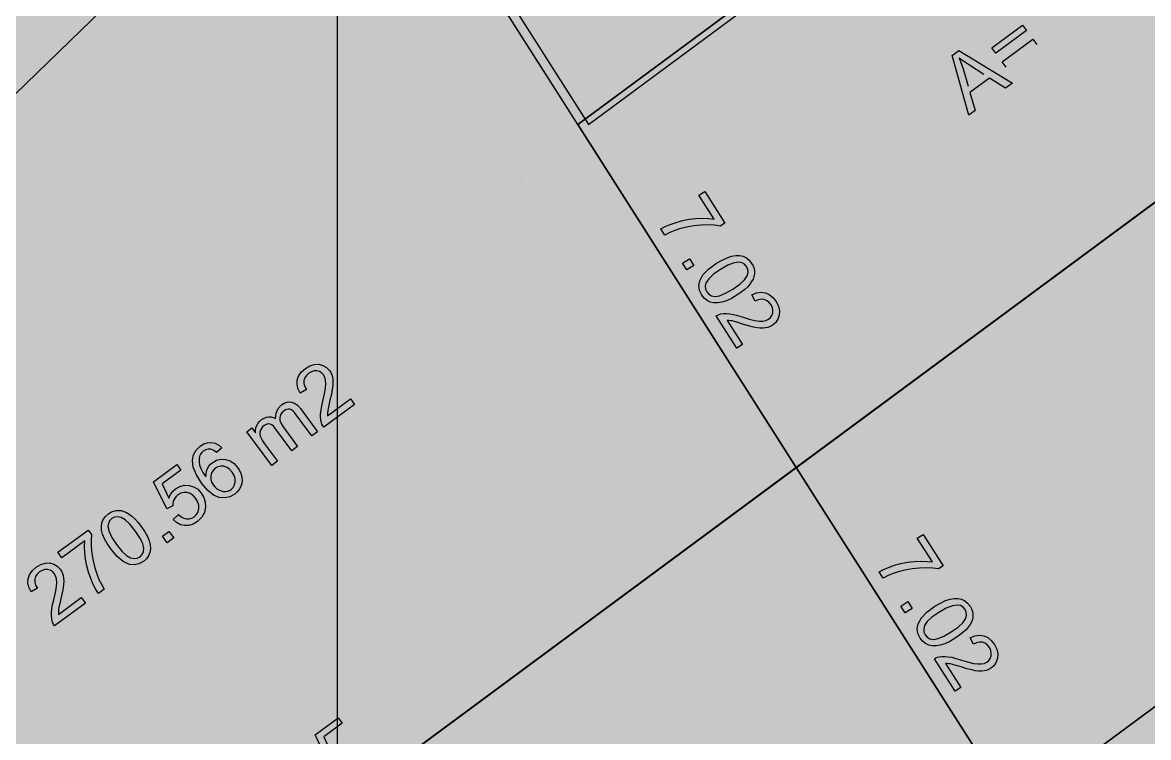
# Model space of a CAD drawing. Extents: x -5280327 to 29700, y -3925683 to 5564800.
# Drawn here: x 20846 to 21607, y 8877 to 9360 of the extents above; entities that cross this region are included whole.
import ezdxf

# ---------------------------------------------------------------- set-up
doc = ezdxf.new("R2010")
doc.units = 0
doc.linetypes.add('6', pattern=[2640.874023, 1320.437012, -1320.437012])
doc.layers.get('0').update_dxf_attribs({"linetype": 'CONTINUOUS'})
for name, color, linetype in [('31_PREDIOS_TOTAL', 7, 'CONTINUOUS'), ('LOTES', 7, 'CONTINUOUS'), ('textos', 7, 'CONTINUOUS')]:
    doc.layers.add(name, color=color, linetype=linetype)

msp = doc.modelspace()

# ---------------------------------------------------------------- linework, layer by layer
at = {"color": 7, "linetype": '6', "const_width": 10343.08}
msp.add_lwpolyline([(0, 29405.62), (24528.32, 0)], dxfattribs=at)
msp.add_lwpolyline([(0, 29405.62), (24528.32, 0)], dxfattribs=at)
at = {"color": 7}
for points in [[(16936.71, 5592.63, 33050.6), (16964.45, 5610.34, 33050.6), (17311.34, 5926.8, 33050.6), (17747.95, 6338.11, 33050.6), (18321.34, 6882.04, 33050.6), (18647, 7191.72, 33050.6), (19214.27, 7737.02, 33050.6), (19611.56, 8127.19, 33050.6), (20142.02, 8640.13, 33050.6), (20597.98, 9076.75, 33050.6), (21046.7, 9511.8, 33050.6), (21516.53, 9968.51, 33050.6), (21996.07, 10433.28, 33050.6)], [(21221.14, 9291.46, 66160.85), (21883.99, 9781.77, 66160.85)], [(20705.9, 8569.32, 66160.85), (22031.6, 9549.95, 66160.85)], [(20853.52, 8337.5, 66160.85), (22179.21, 9318.13, 66160.85)]]:
    msp.add_polyline3d(points, dxfattribs=at)
at = {"layer": '31_PREDIOS_TOTAL', "color": 7, "const_width": 0.00153}
for points in [[(21145.86, 9313.91), (21143.27, 9317.97), (21169.12, 9334.43), (21169.12, 9334.43), (21167.5, 9334.91), (21165.76, 9335.6), (21163.88, 9336.49), (21163.88, 9336.49), (21162.05, 9337.48), (21160.45, 9338.46), (21159.06, 9339.43), (21162.99, 9341.92), (21162.99, 9341.92), (21165.51, 9340.48), (21168.07, 9339.32), (21170.65, 9338.44), (21170.65, 9338.44), (21173.13, 9337.87), (21175.37, 9337.6), (21177.36, 9337.65), (21179.03, 9335.04), (21145.86, 9313.91)], [(21160.75, 9290.52), (21168.66, 9295.56), (21159.53, 9309.89), (21163.25, 9312.26), (21194.26, 9310.81), (21196.37, 9307.5), (21174.96, 9293.87), (21177.8, 9289.41), (21174.08, 9287.04), (21171.24, 9291.5), (21163.33, 9286.47), (21160.75, 9290.52)], [(21187.27, 9307.41), (21165.79, 9308.27), (21172.38, 9297.93)], [(21170.26, 9275.58), (21174.88, 9278.52), (21177.82, 9273.9), (21173.21, 9270.96), (21170.26, 9275.58)], [(21185.71, 9270.57), (21188.84, 9266.85), (21188.84, 9266.85), (21187.12, 9264.95), (21185.97, 9263.1), (21185.38, 9261.31), (21185.38, 9261.31), (21185.3, 9259.57), (21185.66, 9257.89), (21186.47, 9256.25), (21186.47, 9256.25), (21187.84, 9254.58), (21189.53, 9253.39), (21191.53, 9252.68), (21191.53, 9252.68), (21193.65, 9252.5), (21195.71, 9252.88), (21197.7, 9253.84), (21197.7, 9253.84), (21199.32, 9255.16), (21200.47, 9256.74), (21201.14, 9258.6), (21201.14, 9258.6), (21201.3, 9260.57), (21200.92, 9262.5), (21200, 9264.4), (21200, 9264.4), (21199.42, 9265.19), (21198.66, 9266.05), (21197.73, 9266.97), (21201.57, 9268.79), (21201.57, 9268.79), (21201.71, 9268.52), (21201.83, 9268.29), (21201.95, 9268.1), (21201.95, 9268.1), (21203.16, 9266.53), (21204.6, 9265.26), (21206.27, 9264.3), (21206.27, 9264.3), (21208.07, 9263.83), (21209.9, 9264.02), (21211.76, 9264.88), (21211.76, 9264.88), (21213.05, 9265.94), (21213.96, 9267.23), (21214.49, 9268.75), (21214.49, 9268.75), (21214.6, 9270.37), (21214.26, 9271.98), (21213.47, 9273.58), (21213.47, 9273.58), (21212.36, 9274.96), (21211.03, 9275.96), (21209.48, 9276.57), (21209.48, 9276.57), (21207.73, 9276.76), (21205.81, 9276.49), (21203.72, 9275.76), (21201.86, 9280.28), (21201.86, 9280.28), (21204.82, 9281.17), (21207.65, 9281.39), (21210.33, 9280.92), (21210.33, 9280.92), (21212.79, 9279.81), (21214.93, 9278.1), (21216.75, 9275.79), (21216.75, 9275.79), (21217.74, 9273.95), (21218.41, 9272.05), (21218.76, 9270.07), (21218.76, 9270.07), (21218.78, 9268.12), (21218.47, 9266.29), (21217.81, 9264.57), (21217.81, 9264.57), (21216.87, 9263.04), (21215.71, 9261.73), (21214.32, 9260.66), (21214.32, 9260.66), (21212.86, 9259.9), (21211.31, 9259.46), (21209.69, 9259.32), (21209.69, 9259.32), (21208.03, 9259.52), (21206.38, 9260.06), (21204.73, 9260.95), (21204.73, 9260.95), (21205.27, 9258.75), (21205.3, 9256.64), (21204.82, 9254.61), (21204.82, 9254.61), (21203.86, 9252.73), (21202.43, 9251.05), (21200.53, 9249.59), (21200.53, 9249.59), (21197.57, 9248.2), (21194.45, 9247.69), (21191.18, 9248.08), (21191.18, 9248.08), (21188.05, 9249.3), (21185.36, 9251.32), (21183.09, 9254.14), (21183.09, 9254.14), (21181.64, 9257.06), (21180.97, 9260.01), (21181.09, 9263.01), (21181.09, 9263.01), (21181.94, 9265.86), (21183.48, 9268.38), (21185.71, 9270.57)], [(21203.05, 9224.09), (21200.47, 9228.14), (21226.32, 9244.6), (21226.32, 9244.6), (21224.7, 9245.09), (21222.95, 9245.78), (21221.08, 9246.67), (21221.08, 9246.67), (21219.25, 9247.65), (21217.64, 9248.63), (21216.26, 9249.6), (21220.18, 9252.1), (21220.18, 9252.1), (21222.71, 9250.65), (21225.26, 9249.49), (21227.85, 9248.62), (21227.85, 9248.62), (21230.32, 9248.04), (21232.56, 9247.78), (21234.56, 9247.82), (21236.22, 9245.21), (21203.05, 9224.09)], [(21401.51, 8980.71), (21405.4, 8983.19), (21419.02, 8961.8), (21415.87, 8959.79), (21415.87, 8959.79), (21412.05, 8960.31), (21407.75, 8960.5), (21402.96, 8960.37), (21402.96, 8960.37), (21398, 8959.89), (21393.17, 8959.06), (21388.46, 8957.86), (21388.46, 8957.86), (21385.16, 8956.76), (21381.8, 8955.35), (21378.39, 8953.64), (21375.74, 8957.81), (21375.74, 8957.81), (21378.64, 8959.38), (21382.11, 8960.86), (21386.13, 8962.27), (21386.13, 8962.27), (21390.48, 8963.47), (21394.92, 8964.33), (21399.46, 8964.85), (21399.46, 8964.85), (21403.88, 8965.05), (21408, 8964.94), (21411.81, 8964.53), (21401.51, 8980.71)], [(21390.42, 8934.75), (21395.04, 8937.69), (21397.98, 8933.07), (21393.36, 8930.13), (21390.42, 8934.75)], [(21413.43, 8934.58), (21413.43, 8934.58), (21417.16, 8936.77), (21420.56, 8938.37), (21423.62, 8939.38), (21423.62, 8939.38), (21426.42, 8939.85), (21429.02, 8939.82), (21431.42, 8939.31), (21431.42, 8939.31), (21433.59, 8938.27), (21435.5, 8936.69), (21437.16, 8934.56), (21437.16, 8934.56), (21438.13, 8932.78), (21438.76, 8931), (21439.06, 8929.21), (21439.06, 8929.21), (21439.05, 8927.43), (21438.72, 8925.67), (21438.08, 8923.93), (21438.08, 8923.93), (21437.16, 8922.2), (21435.96, 8920.48), (21434.48, 8918.75), (21434.48, 8918.75), (21432.59, 8916.97), (21430.14, 8915.06), (21427.14, 8913.04), (21427.14, 8913.04), (21423.43, 8910.86), (21420.05, 8909.27), (21417, 8908.25), (21417, 8908.25), (21414.21, 8907.78), (21411.61, 8907.8), (21409.2, 8908.31), (21409.2, 8908.31), (21407.02, 8909.35), (21405.1, 8910.93), (21403.43, 8913.08), (21403.43, 8913.08), (21401.93, 8916.27), (21401.47, 8919.5), (21402.07, 8922.76), (21402.07, 8922.76), (21404.24, 8926.69), (21408.03, 8930.63), (21413.43, 8934.58)], [(21416.08, 8930.41), (21411.4, 8927.13), (21408.19, 8924.2), (21406.46, 8921.61), (21406.46, 8921.61), (21405.84, 8919.29), (21405.94, 8917.15), (21406.76, 8915.2), (21406.76, 8915.2), (21408.19, 8913.63), (21410.09, 8912.63), (21412.46, 8912.22), (21412.46, 8912.22), (21415.54, 8912.7), (21419.55, 8914.36), (21424.49, 8917.21), (21424.49, 8917.21), (21429.18, 8920.49), (21432.39, 8923.43), (21434.12, 8926.01), (21434.12, 8926.01), (21434.73, 8928.33), (21434.62, 8930.48), (21433.78, 8932.46), (21433.78, 8932.46), (21432.41, 8934.03), (21430.67, 8935.02), (21428.57, 8935.42), (21428.57, 8935.42), (21425.25, 8934.94), (21421.08, 8933.27), (21416.08, 8930.41)], [(21430.95, 8879.7), (21427.05, 8877.22), (21413.15, 8899.06), (21413.15, 8899.06), (21414.13, 8899.64), (21415.17, 8900.08), (21416.26, 8900.38), (21416.26, 8900.38), (21418.17, 8900.65), (21420.2, 8900.69), (21422.36, 8900.5), (21422.36, 8900.5), (21424.77, 8900.07), (21427.57, 8899.36), (21430.74, 8898.38), (21430.74, 8898.38), (21435.52, 8896.93), (21439.4, 8895.98), (21442.37, 8895.56), (21442.37, 8895.56), (21444.73, 8895.58), (21446.76, 8895.99), (21448.46, 8896.77), (21448.46, 8896.77), (21449.86, 8897.94), (21450.85, 8899.37), (21451.43, 8901.09), (21451.43, 8901.09), (21451.54, 8902.94), (21451.14, 8904.79), (21450.22, 8906.64), (21450.22, 8906.64), (21448.86, 8908.34), (21447.28, 8909.53), (21445.48, 8910.21), (21445.48, 8910.21), (21443.53, 8910.34), (21441.53, 8909.9), (21439.48, 8908.89), (21437.25, 8913.33), (21437.25, 8913.33), (21440.46, 8914.6), (21443.52, 8915.04), (21446.41, 8914.63), (21446.41, 8914.63), (21449.09, 8913.42), (21451.5, 8911.44), (21453.64, 8908.69), (21453.64, 8908.69), (21455.22, 8905.55), (21455.94, 8902.48), (21455.79, 8899.48), (21455.79, 8899.48), (21454.87, 8896.73), (21453.28, 8894.42), (21451.02, 8892.55), (21451.02, 8892.55), (21449.65, 8891.8), (21448.18, 8891.24), (21446.61, 8890.88), (21446.61, 8890.88), (21444.89, 8890.71), (21442.97, 8890.75), (21440.86, 8891), (21440.86, 8891), (21438.3, 8891.52), (21435.03, 8892.37), (21431.06, 8893.55), (21431.06, 8893.55), (21427.87, 8894.53), (21425.49, 8895.21), (21423.92, 8895.59), (21423.92, 8895.59), (21422.78, 8895.78), (21421.68, 8895.88), (21420.63, 8895.91), (21430.95, 8879.7)]]:
    msp.add_lwpolyline(points, dxfattribs=at)
at = {"layer": '31_PREDIOS_TOTAL', "color": 7}
for points in [[(21524.41, 9355.15, 33030.86), (21503.61, 9339.79, 33030.86), (21500.94, 9343.4, 33030.86), (21521.75, 9358.76, 33030.86), (21524.41, 9355.15, 33030.86)], [(21510.67, 9330.23, 33030.86), (21508, 9333.84, 33030.86), (21528.81, 9349.2, 33030.86), (21531.47, 9345.59, 33030.86)], [(21485.41, 9297.73, 33030.86), (21474.25, 9338.17, 33030.86), (21478.74, 9341.49, 33030.86), (21514.9, 9319.5, 33030.86), (21510.15, 9316, 33030.86), (21499.43, 9322.83, 33030.86), (21486.25, 9313.1, 33030.86), (21489.84, 9301, 33030.86), (21485.41, 9297.73, 33030.86)], [(21495.63, 9325.27, 33030.86), (21485.9, 9331.57, 33030.86), (21485.9, 9331.57, 33030.86), (21483.14, 9333.38, 33030.86), (21480.79, 9335.01, 33030.86), (21478.84, 9336.45, 33030.86), (21478.84, 9336.45, 33030.86), (21479.87, 9334.1, 33030.86), (21480.79, 9331.68, 33030.86), (21481.59, 9329.18, 33030.86), (21484.95, 9317.38, 33030.86)], [(21303.02, 9243.81, 33030.86), (21306.92, 9246.29, 33030.86), (21320.54, 9224.91, 33030.86), (21317.38, 9222.9, 33030.86), (21317.38, 9222.9, 33030.86), (21313.56, 9223.41, 33030.86), (21309.26, 9223.6, 33030.86), (21304.48, 9223.47, 33030.86), (21304.48, 9223.47, 33030.86), (21299.51, 9222.99, 33030.86), (21294.68, 9222.16, 33030.86), (21289.98, 9220.97, 33030.86), (21289.98, 9220.97, 33030.86), (21286.67, 9219.87, 33030.86), (21283.32, 9218.46, 33030.86), (21279.91, 9216.74, 33030.86), (21277.25, 9220.91, 33030.86), (21277.25, 9220.91, 33030.86), (21280.16, 9222.48, 33030.86), (21283.62, 9223.97, 33030.86), (21287.65, 9225.38, 33030.86), (21287.65, 9225.38, 33030.86), (21292, 9226.57, 33030.86), (21296.44, 9227.43, 33030.86), (21300.97, 9227.95, 33030.86), (21300.97, 9227.95, 33030.86), (21305.4, 9228.15, 33030.86), (21309.52, 9228.04, 33030.86), (21313.32, 9227.63, 33030.86), (21303.02, 9243.81, 33030.86)], [(21314.94, 9197.68, 33030.86), (21314.94, 9197.68, 33030.86), (21318.68, 9199.88, 33030.86), (21322.08, 9201.48, 33030.86), (21325.14, 9202.48, 33030.86), (21325.14, 9202.48, 33030.86), (21327.93, 9202.95, 33030.86), (21330.53, 9202.93, 33030.86), (21332.93, 9202.41, 33030.86), (21332.93, 9202.41, 33030.86), (21335.1, 9201.37, 33030.86), (21337.02, 9199.79, 33030.86), (21338.68, 9197.66, 33030.86), (21338.68, 9197.66, 33030.86), (21339.64, 9195.88, 33030.86), (21340.28, 9194.1, 33030.86), (21340.58, 9192.31, 33030.86), (21340.58, 9192.31, 33030.86), (21340.56, 9190.53, 33030.86), (21340.24, 9188.77, 33030.86), (21339.6, 9187.04, 33030.86), (21339.6, 9187.04, 33030.86), (21338.67, 9185.31, 33030.86), (21337.47, 9183.58, 33030.86), (21335.99, 9181.86, 33030.86), (21335.99, 9181.86, 33030.86), (21334.1, 9180.07, 33030.86), (21331.66, 9178.17, 33030.86), (21328.66, 9176.14, 33030.86), (21328.66, 9176.14, 33030.86), (21324.95, 9173.96, 33030.86), (21321.57, 9172.37, 33030.86), (21318.51, 9171.36, 33030.86), (21318.51, 9171.36, 33030.86), (21315.72, 9170.88, 33030.86), (21313.12, 9170.9, 33030.86), (21310.72, 9171.41, 33030.86), (21310.72, 9171.41, 33030.86), (21308.54, 9172.45, 33030.86), (21306.61, 9174.04, 33030.86), (21304.94, 9176.18, 33030.86), (21304.94, 9176.18, 33030.86), (21303.44, 9179.38, 33030.86), (21302.99, 9182.61, 33030.86), (21303.59, 9185.86, 33030.86), (21303.59, 9185.86, 33030.86), (21305.76, 9189.8, 33030.86), (21309.54, 9193.74, 33030.86), (21314.94, 9197.68, 33030.86)], [(21291.93, 9197.86, 33030.86), (21296.55, 9200.8, 33030.86), (21299.49, 9196.18, 33030.86), (21294.87, 9193.24, 33030.86), (21291.93, 9197.86, 33030.86)], [(21317.6, 9193.52, 33030.86), (21312.91, 9190.24, 33030.86), (21309.71, 9187.3, 33030.86), (21307.98, 9184.72, 33030.86), (21307.98, 9184.72, 33030.86), (21307.35, 9182.4, 33030.86), (21307.45, 9180.26, 33030.86), (21308.28, 9178.3, 33030.86), (21308.28, 9178.3, 33030.86), (21309.7, 9176.73, 33030.86), (21311.6, 9175.74, 33030.86), (21313.97, 9175.33, 33030.86), (21313.97, 9175.33, 33030.86), (21317.05, 9175.8, 33030.86), (21321.06, 9177.46, 33030.86), (21326, 9180.31, 33030.86), (21326, 9180.31, 33030.86), (21330.7, 9183.6, 33030.86), (21333.91, 9186.53, 33030.86), (21335.63, 9189.12, 33030.86), (21335.63, 9189.12, 33030.86), (21336.25, 9191.44, 33030.86), (21336.13, 9193.59, 33030.86), (21335.29, 9195.57, 33030.86), (21335.29, 9195.57, 33030.86), (21333.92, 9197.14, 33030.86), (21332.19, 9198.12, 33030.86), (21330.08, 9198.52, 33030.86), (21330.08, 9198.52, 33030.86), (21326.76, 9198.04, 33030.86), (21322.6, 9196.37, 33030.86), (21317.6, 9193.52, 33030.86)], [(21332.46, 9142.81, 33030.86), (21328.57, 9140.32, 33030.86), (21314.66, 9162.16, 33030.86), (21314.66, 9162.16, 33030.86), (21315.65, 9162.74, 33030.86), (21316.69, 9163.18, 33030.86), (21317.78, 9163.48, 33030.86), (21317.78, 9163.48, 33030.86), (21319.68, 9163.76, 33030.86), (21321.72, 9163.8, 33030.86), (21323.87, 9163.61, 33030.86), (21323.87, 9163.61, 33030.86), (21326.29, 9163.17, 33030.86), (21329.08, 9162.46, 33030.86), (21332.26, 9161.49, 33030.86), (21332.26, 9161.49, 33030.86), (21337.04, 9160.03, 33030.86), (21340.91, 9159.09, 33030.86), (21343.89, 9158.66, 33030.86), (21343.89, 9158.66, 33030.86), (21346.25, 9158.69, 33030.86), (21348.28, 9159.09, 33030.86), (21349.97, 9159.88, 33030.86), (21349.97, 9159.88, 33030.86), (21351.37, 9161.04, 33030.86), (21352.36, 9162.48, 33030.86), (21352.94, 9164.19, 33030.86), (21352.94, 9164.19, 33030.86), (21353.06, 9166.04, 33030.86), (21352.65, 9167.89, 33030.86), (21351.74, 9169.74, 33030.86), (21351.74, 9169.74, 33030.86), (21350.38, 9171.44, 33030.86), (21348.8, 9172.63, 33030.86), (21346.99, 9173.31, 33030.86), (21346.99, 9173.31, 33030.86), (21345.05, 9173.45, 33030.86), (21343.05, 9173.01, 33030.86), (21340.99, 9171.99, 33030.86), (21338.77, 9176.43, 33030.86), (21338.77, 9176.43, 33030.86), (21341.98, 9177.71, 33030.86), (21345.03, 9178.14, 33030.86), (21347.93, 9177.74, 33030.86), (21347.93, 9177.74, 33030.86), (21350.61, 9176.53, 33030.86), (21353.02, 9174.54, 33030.86), (21355.15, 9171.79, 33030.86), (21355.15, 9171.79, 33030.86), (21356.74, 9168.65, 33030.86), (21357.46, 9165.59, 33030.86), (21357.31, 9162.58, 33030.86), (21357.31, 9162.58, 33030.86), (21356.39, 9159.84, 33030.86), (21354.8, 9157.52, 33030.86), (21352.54, 9155.65, 33030.86), (21352.54, 9155.65, 33030.86), (21351.17, 9154.9, 33030.86), (21349.69, 9154.35, 33030.86), (21348.12, 9153.98, 33030.86), (21348.12, 9153.98, 33030.86), (21346.4, 9153.81, 33030.86), (21344.49, 9153.85, 33030.86), (21342.37, 9154.1, 33030.86), (21342.37, 9154.1, 33030.86), (21339.81, 9154.62, 33030.86), (21336.55, 9155.48, 33030.86), (21332.58, 9156.66, 33030.86), (21332.58, 9156.66, 33030.86), (21329.39, 9157.64, 33030.86), (21327.01, 9158.32, 33030.86), (21325.44, 9158.7, 33030.86), (21325.44, 9158.7, 33030.86), (21324.29, 9158.88, 33030.86), (21323.19, 9158.99, 33030.86), (21322.15, 9159.01, 33030.86), (21332.46, 9142.81, 33030.86)], [(21067.5, 9106, 33030.86), (21070.24, 9102.28, 33030.86), (21049.41, 9086.91, 33030.86), (21049.41, 9086.91, 33030.86), (21048.77, 9087.85, 33030.86), (21048.25, 9088.86, 33030.86), (21047.88, 9089.93, 33030.86), (21047.88, 9089.93, 33030.86), (21047.48, 9091.81, 33030.86), (21047.29, 9093.83, 33030.86), (21047.33, 9096, 33030.86), (21047.33, 9096, 33030.86), (21047.61, 9098.44, 33030.86), (21048.12, 9101.27, 33030.86), (21048.87, 9104.51, 33030.86), (21048.87, 9104.51, 33030.86), (21050, 9109.38, 33030.86), (21050.67, 9113.31, 33030.86), (21050.89, 9116.31, 33030.86), (21050.89, 9116.31, 33030.86), (21050.7, 9118.66, 33030.86), (21050.16, 9120.65, 33030.86), (21049.26, 9122.29, 33030.86), (21049.26, 9122.29, 33030.86), (21048, 9123.61, 33030.86), (21046.5, 9124.5, 33030.86), (21044.75, 9124.96, 33030.86), (21044.75, 9124.96, 33030.86), (21042.9, 9124.95, 33030.86), (21041.08, 9124.42, 33030.86), (21039.3, 9123.37, 33030.86), (21039.3, 9123.37, 33030.86), (21037.7, 9121.9, 33030.86), (21036.62, 9120.25, 33030.86), (21036.06, 9118.4, 33030.86), (21036.06, 9118.4, 33030.86), (21036.06, 9116.45, 33030.86), (21036.64, 9114.48, 33030.86), (21037.79, 9112.5, 33030.86), (21033.52, 9109.97, 33030.86), (21033.52, 9109.97, 33030.86), (21032.02, 9113.09, 33030.86), (21031.38, 9116.11, 33030.86), (21031.58, 9119.02, 33030.86), (21031.58, 9119.02, 33030.86), (21032.61, 9121.78, 33030.86), (21034.42, 9124.32, 33030.86), (21037.02, 9126.64, 33030.86), (21037.02, 9126.64, 33030.86), (21040.04, 9128.44, 33030.86), (21043.05, 9129.37, 33030.86), (21046.05, 9129.42, 33030.86), (21046.05, 9129.42, 33030.86), (21048.86, 9128.7, 33030.86), (21051.27, 9127.27, 33030.86), (21053.3, 9125.14, 33030.86), (21053.3, 9125.14, 33030.86), (21054.14, 9123.83, 33030.86), (21054.8, 9122.4, 33030.86), (21055.27, 9120.85, 33030.86), (21055.27, 9120.85, 33030.86), (21055.56, 9119.15, 33030.86), (21055.65, 9117.23, 33030.86), (21055.54, 9115.11, 33030.86), (21055.54, 9115.11, 33030.86), (21055.2, 9112.52, 33030.86), (21054.58, 9109.2, 33030.86), (21053.67, 9105.16, 33030.86), (21053.67, 9105.16, 33030.86), (21052.91, 9101.91, 33030.86), (21052.4, 9099.49, 33030.86), (21052.13, 9097.9, 33030.86), (21052.13, 9097.9, 33030.86), (21052.02, 9096.74, 33030.86), (21051.99, 9095.64, 33030.86), (21052.04, 9094.59, 33030.86), (21067.5, 9106, 33030.86)], [(21014.31, 9061, 33030.86), (20997.46, 9083.82, 33030.86), (21000.92, 9086.38, 33030.86), (21003.29, 9083.18, 33030.86), (21003.29, 9083.18, 33030.86), (21003.31, 9084.81, 33030.86), (21003.6, 9086.41, 33030.86), (21004.16, 9087.98, 33030.86), (21004.16, 9087.98, 33030.86), (21004.98, 9089.47, 33030.86), (21006.08, 9090.81, 33030.86), (21007.46, 9092, 33030.86), (21007.46, 9092, 33030.86), (21009.14, 9093.06, 33030.86), (21010.79, 9093.73, 33030.86), (21012.4, 9094.02, 33030.86), (21012.4, 9094.02, 33030.86), (21013.96, 9093.95, 33030.86), (21015.45, 9093.53, 33030.86), (21016.86, 9092.77, 33030.86), (21016.86, 9092.77, 33030.86), (21017.21, 9096.45, 33030.86), (21018.58, 9099.52, 33030.86), (21020.96, 9101.97, 33030.86), (21020.96, 9101.97, 33030.86), (21023.21, 9103.3, 33030.86), (21025.41, 9103.96, 33030.86), (21027.57, 9103.94, 33030.86), (21027.57, 9103.94, 33030.86), (21029.68, 9103.21, 33030.86), (21031.71, 9101.73, 33030.86), (21033.68, 9099.5, 33030.86), (21045.24, 9083.83, 33030.86), (21041.4, 9080.99, 33030.86), (21030.78, 9095.37, 33030.86), (21030.78, 9095.37, 33030.86), (21029.7, 9096.74, 33030.86), (21028.76, 9097.76, 33030.86), (21027.94, 9098.43, 33030.86), (21027.94, 9098.43, 33030.86), (21027.15, 9098.84, 33030.86), (21026.29, 9099.05, 33030.86), (21025.36, 9099.07, 33030.86), (21025.36, 9099.07, 33030.86), (21024.41, 9098.9, 33030.86), (21023.48, 9098.54, 33030.86), (21022.58, 9097.98, 33030.86), (21022.58, 9097.98, 33030.86), (21021.19, 9096.69, 33030.86), (21020.26, 9095.17, 33030.86), (21019.76, 9093.43, 33030.86), (21019.76, 9093.43, 33030.86), (21019.82, 9091.49, 33030.86), (21020.56, 9089.39, 33030.86), (21021.96, 9087.13, 33030.86), (21031.75, 9073.87, 33030.86), (21027.88, 9071.01, 33030.86), (21016.93, 9085.84, 33030.86), (21016.93, 9085.84, 33030.86), (21015.66, 9087.34, 33030.86), (21014.39, 9088.4, 33030.86), (21013.13, 9089.01, 33030.86), (21013.13, 9089.01, 33030.86), (21011.83, 9089.16, 33030.86), (21010.48, 9088.83, 33030.86), (21009.08, 9088.02, 33030.86), (21009.08, 9088.02, 33030.86), (21008.09, 9087.14, 33030.86), (21007.29, 9086.11, 33030.86), (21006.69, 9084.93, 33030.86), (21006.69, 9084.93, 33030.86), (21006.34, 9083.65, 33030.86), (21006.29, 9082.31, 33030.86), (21006.54, 9080.93, 33030.86), (21006.54, 9080.93, 33030.86), (21007.13, 9079.41, 33030.86), (21008.1, 9077.66, 33030.86), (21009.44, 9075.7, 33030.86), (21018.18, 9063.85, 33030.86), (21014.31, 9061, 33030.86)], [(20980.65, 9072.91, 33030.86), (20977.03, 9069.77, 33030.86), (20977.03, 9069.77, 33030.86), (20975.61, 9070.86, 33030.86), (20974.31, 9071.6, 33030.86), (20973.12, 9072, 33030.86), (20973.12, 9072, 33030.86), (20971.31, 9072.08, 33030.86), (20969.62, 9071.68, 33030.86), (20968.03, 9070.8, 33030.86), (20968.03, 9070.8, 33030.86), (20966.93, 9069.81, 33030.86), (20966.1, 9068.67, 33030.86), (20965.55, 9067.37, 33030.86), (20965.55, 9067.37, 33030.86), (20965.17, 9065.51, 33030.86), (20965.17, 9063.5, 33030.86), (20965.54, 9061.35, 33030.86), (20965.54, 9061.35, 33030.86), (20966.38, 9058.97, 33030.86), (20967.81, 9056.27, 33030.86), (20969.82, 9053.26, 33030.86), (20969.82, 9053.26, 33030.86), (20969.86, 9055.29, 33030.86), (20970.23, 9057.19, 33030.86), (20970.91, 9058.94, 33030.86), (20970.91, 9058.94, 33030.86), (20971.85, 9060.52, 33030.86), (20973.01, 9061.91, 33030.86), (20974.38, 9063.1, 33030.86), (20974.38, 9063.1, 33030.86), (20977.06, 9064.59, 33030.86), (20979.96, 9065.26, 33030.86), (20983.07, 9065.11, 33030.86), (20983.07, 9065.11, 33030.86), (20986.12, 9064.14, 33030.86), (20988.83, 9062.36, 33030.86), (20991.22, 9059.76, 33030.86), (20991.22, 9059.76, 33030.86), (20992.51, 9057.72, 33030.86), (20993.44, 9055.57, 33030.86), (20994.01, 9053.3, 33030.86), (20994.01, 9053.3, 33030.86), (20994.21, 9051.03, 33030.86), (20994, 9048.86, 33030.86), (20993.38, 9046.8, 33030.86), (20993.38, 9046.8, 33030.86), (20992.38, 9044.9, 33030.86), (20991.02, 9043.2, 33030.86), (20989.31, 9041.71, 33030.86), (20989.31, 9041.71, 33030.86), (20985.99, 9039.87, 33030.86), (20982.48, 9039.11, 33030.86), (20978.79, 9039.44, 33030.86), (20978.79, 9039.44, 33030.86), (20974.97, 9041.07, 33030.86), (20971.06, 9044.23, 33030.86), (20967.08, 9048.91, 33030.86), (20967.08, 9048.91, 33030.86), (20963.37, 9054.72, 33030.86), (20961.23, 9059.98, 33030.86), (20960.65, 9064.69, 33030.86), (20960.65, 9064.69, 33030.86), (20961.36, 9068.31, 33030.86), (20963.12, 9071.46, 33030.86), (20965.92, 9074.15, 33030.86), (20965.92, 9074.15, 33030.86), (20968.42, 9075.64, 33030.86), (20970.96, 9076.44, 33030.86), (20973.55, 9076.57, 33030.86), (20973.55, 9076.57, 33030.86), (20976.08, 9076.01, 33030.86), (20978.45, 9074.79, 33030.86), (20980.65, 9072.91, 33030.86)], [(20947.57, 9024.47, 33030.86), (20951.38, 9027.82, 33030.86), (20951.38, 9027.82, 33030.86), (20953.15, 9026.32, 33030.86), (20954.94, 9025.35, 33030.86), (20956.76, 9024.9, 33030.86), (20956.76, 9024.9, 33030.86), (20958.55, 9024.94, 33030.86), (20960.24, 9025.42, 33030.86), (20961.83, 9026.34, 33030.86), (20961.83, 9026.34, 33030.86), (20963.43, 9027.88, 33030.86), (20964.48, 9029.74, 33030.86), (20965, 9031.94, 33030.86), (20965, 9031.94, 33030.86), (20964.93, 9034.29, 33030.86), (20964.2, 9036.62, 33030.86), (20962.81, 9038.95, 33030.86), (20962.81, 9038.95, 33030.86), (20961.09, 9040.85, 33030.86), (20959.19, 9042.13, 33030.86), (20957.1, 9042.8, 33030.86), (20957.1, 9042.8, 33030.86), (20954.95, 9042.86, 33030.86), (20952.85, 9042.3, 33030.86), (20950.82, 9041.12, 33030.86), (20950.82, 9041.12, 33030.86), (20949.68, 9040.14, 33030.86), (20948.77, 9039.02, 33030.86), (20948.07, 9037.78, 33030.86), (20948.07, 9037.78, 33030.86), (20947.6, 9036.47, 33030.86), (20947.35, 9035.16, 33030.86), (20947.33, 9033.83, 33030.86), (20943.35, 9031.62, 33030.86), (20934.46, 9050.06, 33030.86), (20950.12, 9061.63, 33030.86), (20952.85, 9057.93, 33030.86), (20940.28, 9048.65, 33030.86), (20944.83, 9038.93, 33030.86), (20944.83, 9038.93, 33030.86), (20945.95, 9041.45, 33030.86), (20947.44, 9043.57, 33030.86), (20949.33, 9045.3, 33030.86), (20949.33, 9045.3, 33030.86), (20952.17, 9046.91, 33030.86), (20955.19, 9047.67, 33030.86), (20958.4, 9047.58, 33030.86), (20958.4, 9047.58, 33030.86), (20961.52, 9046.66, 33030.86), (20964.27, 9044.91, 33030.86), (20966.67, 9042.33, 33030.86), (20966.67, 9042.33, 33030.86), (20968.4, 9039.4, 33030.86), (20969.39, 9036.32, 33030.86), (20969.63, 9033.09, 33030.86), (20969.63, 9033.09, 33030.86), (20968.93, 9029.29, 33030.86), (20967.12, 9025.98, 33030.86), (20964.18, 9023.16, 33030.86), (20964.18, 9023.16, 33030.86), (20961.29, 9021.44, 33030.86), (20958.36, 9020.51, 33030.86), (20955.38, 9020.38, 33030.86), (20955.38, 9020.38, 33030.86), (20952.52, 9021.02, 33030.86), (20949.91, 9022.38, 33030.86), (20947.57, 9024.47, 33030.86)], [(20974.88, 9047.66, 33030.86), (20975.95, 9046.42, 33030.86), (20977.17, 9045.35, 33030.86), (20978.55, 9044.46, 33030.86), (20978.55, 9044.46, 33030.86), (20980.02, 9043.81, 33030.86), (20981.5, 9043.47, 33030.86), (20982.98, 9043.43, 33030.86), (20982.98, 9043.43, 33030.86), (20984.41, 9043.66, 33030.86), (20985.71, 9044.13, 33030.86), (20986.89, 9044.84, 33030.86), (20986.89, 9044.84, 33030.86), (20988.29, 9046.21, 33030.86), (20989.21, 9047.9, 33030.86), (20989.65, 9049.93, 33030.86), (20989.65, 9049.93, 33030.86), (20989.54, 9052.13, 33030.86), (20988.8, 9054.35, 33030.86), (20987.44, 9056.6, 33030.86), (20987.44, 9056.6, 33030.86), (20985.75, 9058.48, 33030.86), (20983.91, 9059.77, 33030.86), (20981.9, 9060.46, 33030.86), (20981.9, 9060.46, 33030.86), (20979.87, 9060.58, 33030.86), (20977.94, 9060.13, 33030.86), (20976.13, 9059.11, 33030.86), (20976.13, 9059.11, 33030.86), (20974.62, 9057.67, 33030.86), (20973.6, 9055.95, 33030.86), (20973.07, 9053.94, 33030.86), (20973.07, 9053.94, 33030.86), (20973.07, 9051.81, 33030.86), (20973.68, 9049.72, 33030.86), (20974.88, 9047.66, 33030.86)], [(20905.48, 9004.66, 33030.86), (20905.48, 9004.66, 33030.86), (20903.03, 9008.24, 33030.86), (20901.2, 9011.52, 33030.86), (20899.99, 9014.5, 33030.86), (20899.99, 9014.5, 33030.86), (20899.33, 9017.26, 33030.86), (20899.17, 9019.85, 33030.86), (20899.52, 9022.28, 33030.86), (20899.52, 9022.28, 33030.86), (20900.41, 9024.52, 33030.86), (20901.86, 9026.54, 33030.86), (20903.87, 9028.34, 33030.86), (20903.87, 9028.34, 33030.86), (20905.57, 9029.43, 33030.86), (20907.31, 9030.18, 33030.86), (20909.07, 9030.61, 33030.86), (20909.07, 9030.61, 33030.86), (20910.85, 9030.71, 33030.86), (20912.62, 9030.51, 33030.86), (20914.4, 9029.99, 33030.86), (20914.4, 9029.99, 33030.86), (20916.19, 9029.19, 33030.86), (20917.99, 9028.11, 33030.86), (20919.82, 9026.75, 33030.86), (20919.82, 9026.75, 33030.86), (20921.73, 9024.99, 33030.86), (20923.8, 9022.68, 33030.86), (20926.02, 9019.83, 33030.86), (20926.02, 9019.83, 33030.86), (20928.45, 9016.28, 33030.86), (20930.27, 9013.01, 33030.86), (20931.49, 9010.04, 33030.86), (20931.49, 9010.04, 33030.86), (20932.16, 9007.28, 33030.86), (20932.32, 9004.69, 33030.86), (20931.97, 9002.26, 33030.86), (20931.97, 9002.26, 33030.86), (20931.09, 9000.01, 33030.86), (20929.64, 8997.98, 33030.86), (20927.62, 8996.17, 33030.86), (20927.62, 8996.17, 33030.86), (20924.53, 8994.45, 33030.86), (20921.34, 8993.78, 33030.86), (20918.05, 8994.15, 33030.86), (20918.05, 8994.15, 33030.86), (20913.98, 8996.04, 33030.86), (20909.79, 8999.55, 33030.86), (20905.48, 9004.66, 33030.86)], [(20909.45, 9007.6, 33030.86), (20913.05, 9003.15, 33030.86), (20916.19, 9000.15, 33030.86), (20918.89, 8998.61, 33030.86), (20918.89, 8998.61, 33030.86), (20921.25, 8998.15, 33030.86), (20923.38, 8998.39, 33030.86), (20925.27, 8999.35, 33030.86), (20925.27, 8999.35, 33030.86), (20926.74, 9000.88, 33030.86), (20927.6, 9002.84, 33030.86), (20927.85, 9005.24, 33030.86), (20927.85, 9005.24, 33030.86), (20927.16, 9008.27, 33030.86), (20925.23, 9012.16, 33030.86), (20922.05, 9016.89, 33030.86), (20922.05, 9016.89, 33030.86), (20918.45, 9021.35, 33030.86), (20915.3, 9024.35, 33030.86), (20912.6, 9025.89, 33030.86), (20912.6, 9025.89, 33030.86), (20910.24, 9026.35, 33030.86), (20908.1, 9026.08, 33030.86), (20906.19, 9025.11, 33030.86), (20906.19, 9025.11, 33030.86), (20904.72, 9023.63, 33030.86), (20903.85, 9021.84, 33030.86), (20903.6, 9019.71, 33030.86), (20903.6, 9019.71, 33030.86), (20904.3, 9016.43, 33030.86), (20906.26, 9012.39, 33030.86), (20909.45, 9007.6, 33030.86)], [(20872.51, 8998.62, 33030.86), (20869.77, 9002.34, 33030.86), (20890.16, 9017.4, 33030.86), (20892.38, 9014.39, 33030.86), (20892.38, 9014.39, 33030.86), (20892.13, 9010.54, 33030.86), (20892.24, 9006.24, 33030.86), (20892.7, 9001.47, 33030.86), (20892.7, 9001.47, 33030.86), (20893.52, 8996.56, 33030.86), (20894.68, 8991.79, 33030.86), (20896.2, 8987.18, 33030.86), (20896.2, 8987.18, 33030.86), (20897.52, 8983.96, 33030.86), (20899.16, 8980.71, 33030.86), (20901.11, 8977.43, 33030.86), (20897.13, 8974.49, 33030.86), (20897.13, 8974.49, 33030.86), (20895.37, 8977.28, 33030.86), (20893.64, 8980.64, 33030.86), (20891.96, 8984.55, 33030.86), (20891.96, 8984.55, 33030.86), (20890.47, 8988.81, 33030.86), (20889.3, 8993.18, 33030.86), (20888.47, 8997.67, 33030.86), (20888.47, 8997.67, 33030.86), (20887.97, 9002.07, 33030.86), (20887.79, 9006.19, 33030.86), (20887.94, 9010.01, 33030.86), (20872.51, 8998.62, 33030.86)], [(20943.6, 9008.8, 33030.86), (20940.35, 9013.2, 33030.86), (20944.75, 9016.45, 33030.86), (20948.01, 9012.05, 33030.86), (20943.6, 9008.8, 33030.86)], [(21450.63, 9011.99, 33030.86), (21454.53, 9014.47, 33030.86), (21468.15, 8993.09, 33030.86), (21465, 8991.08, 33030.86), (21465, 8991.08, 33030.86), (21461.18, 8991.59, 33030.86), (21456.87, 8991.78, 33030.86), (21452.09, 8991.65, 33030.86), (21452.09, 8991.65, 33030.86), (21447.13, 8991.17, 33030.86), (21442.3, 8990.34, 33030.86), (21437.59, 8989.15, 33030.86), (21437.59, 8989.15, 33030.86), (21434.29, 8988.05, 33030.86), (21430.93, 8986.64, 33030.86), (21427.52, 8984.92, 33030.86), (21424.87, 8989.09, 33030.86), (21424.87, 8989.09, 33030.86), (21427.77, 8990.66, 33030.86), (21431.24, 8992.15, 33030.86), (21435.26, 8993.55, 33030.86), (21435.26, 8993.55, 33030.86), (21439.61, 8994.75, 33030.86), (21444.05, 8995.61, 33030.86), (21448.59, 8996.13, 33030.86), (21448.59, 8996.13, 33030.86), (21453.01, 8996.33, 33030.86), (21457.13, 8996.22, 33030.86), (21460.94, 8995.81, 33030.86), (21450.63, 9011.99, 33030.86)], [(20885.57, 8971.7, 33030.86), (20888.32, 8967.99, 33030.86), (20867.49, 8952.61, 33030.86), (20867.49, 8952.61, 33030.86), (20866.84, 8953.55, 33030.86), (20866.33, 8954.56, 33030.86), (20865.96, 8955.63, 33030.86), (20865.96, 8955.63, 33030.86), (20865.55, 8957.51, 33030.86), (20865.37, 8959.54, 33030.86), (20865.41, 8961.7, 33030.86), (20865.41, 8961.7, 33030.86), (20865.69, 8964.14, 33030.86), (20866.2, 8966.98, 33030.86), (20866.95, 8970.21, 33030.86), (20866.95, 8970.21, 33030.86), (20868.08, 8975.08, 33030.86), (20868.75, 8979.01, 33030.86), (20868.97, 8982.01, 33030.86), (20868.97, 8982.01, 33030.86), (20868.78, 8984.36, 33030.86), (20868.24, 8986.36, 33030.86), (20867.34, 8988, 33030.86), (20867.34, 8988, 33030.86), (20866.08, 8989.31, 33030.86), (20864.58, 8990.2, 33030.86), (20862.83, 8990.66, 33030.86), (20862.83, 8990.66, 33030.86), (20860.97, 8990.65, 33030.86), (20859.16, 8990.12, 33030.86), (20857.38, 8989.08, 33030.86), (20857.38, 8989.08, 33030.86), (20855.77, 8987.61, 33030.86), (20854.7, 8985.95, 33030.86), (20854.14, 8984.1, 33030.86), (20854.14, 8984.1, 33030.86), (20854.14, 8982.15, 33030.86), (20854.72, 8980.18, 33030.86), (20855.87, 8978.2, 33030.86), (20851.59, 8975.68, 33030.86), (20851.59, 8975.68, 33030.86), (20850.1, 8978.79, 33030.86), (20849.46, 8981.81, 33030.86), (20849.66, 8984.73, 33030.86), (20849.66, 8984.73, 33030.86), (20850.69, 8987.48, 33030.86), (20852.5, 8990.02, 33030.86), (20855.1, 8992.34, 33030.86), (20855.1, 8992.34, 33030.86), (20858.12, 8994.14, 33030.86), (20861.13, 8995.07, 33030.86), (20864.13, 8995.13, 33030.86), (20864.13, 8995.13, 33030.86), (20866.94, 8994.4, 33030.86), (20869.35, 8992.97, 33030.86), (20871.38, 8990.84, 33030.86), (20871.38, 8990.84, 33030.86), (20872.22, 8989.53, 33030.86), (20872.87, 8988.1, 33030.86), (20873.35, 8986.56, 33030.86), (20873.35, 8986.56, 33030.86), (20873.63, 8984.85, 33030.86), (20873.73, 8982.94, 33030.86), (20873.62, 8980.81, 33030.86), (20873.62, 8980.81, 33030.86), (20873.28, 8978.22, 33030.86), (20872.65, 8974.9, 33030.86), (20871.75, 8970.86, 33030.86), (20871.75, 8970.86, 33030.86), (20870.99, 8967.61, 33030.86), (20870.48, 8965.19, 33030.86), (20870.21, 8963.6, 33030.86), (20870.21, 8963.6, 33030.86), (20870.1, 8962.44, 33030.86), (20870.07, 8961.34, 33030.86), (20870.12, 8960.3, 33030.86), (20885.57, 8971.7, 33030.86)], [(21439.55, 8966.04, 33030.86), (21444.17, 8968.98, 33030.86), (21447.11, 8964.36, 33030.86), (21442.49, 8961.42, 33030.86), (21439.55, 8966.04, 33030.86)], [(21462.55, 8965.86, 33030.86), (21462.55, 8965.86, 33030.86), (21466.29, 8968.06, 33030.86), (21469.69, 8969.65, 33030.86), (21472.75, 8970.66, 33030.86), (21472.75, 8970.66, 33030.86), (21475.55, 8971.13, 33030.86), (21478.14, 8971.1, 33030.86), (21480.54, 8970.59, 33030.86), (21480.54, 8970.59, 33030.86), (21482.72, 8969.55, 33030.86), (21484.63, 8967.97, 33030.86), (21486.29, 8965.84, 33030.86), (21486.29, 8965.84, 33030.86), (21487.26, 8964.06, 33030.86), (21487.89, 8962.28, 33030.86), (21488.19, 8960.49, 33030.86), (21488.19, 8960.49, 33030.86), (21488.17, 8958.71, 33030.86), (21487.85, 8956.95, 33030.86), (21487.21, 8955.21, 33030.86), (21487.21, 8955.21, 33030.86), (21486.29, 8953.49, 33030.86), (21485.08, 8951.76, 33030.86), (21483.61, 8950.04, 33030.86), (21483.61, 8950.04, 33030.86), (21481.72, 8948.25, 33030.86), (21479.27, 8946.35, 33030.86), (21476.27, 8944.32, 33030.86), (21476.27, 8944.32, 33030.86), (21472.56, 8942.14, 33030.86), (21469.18, 8940.55, 33030.86), (21466.13, 8939.54, 33030.86), (21466.13, 8939.54, 33030.86), (21463.33, 8939.06, 33030.86), (21460.74, 8939.08, 33030.86), (21458.33, 8939.59, 33030.86), (21458.33, 8939.59, 33030.86), (21456.15, 8940.63, 33030.86), (21454.23, 8942.22, 33030.86), (21452.56, 8944.36, 33030.86), (21452.56, 8944.36, 33030.86), (21451.05, 8947.56, 33030.86), (21450.6, 8950.79, 33030.86), (21451.2, 8954.04, 33030.86), (21451.2, 8954.04, 33030.86), (21453.37, 8957.98, 33030.86), (21457.16, 8961.92, 33030.86), (21462.55, 8965.86, 33030.86)], [(21465.21, 8961.69, 33030.86), (21460.52, 8958.41, 33030.86), (21457.32, 8955.48, 33030.86), (21455.59, 8952.9, 33030.86), (21455.59, 8952.9, 33030.86), (21454.97, 8950.57, 33030.86), (21455.07, 8948.44, 33030.86), (21455.89, 8946.48, 33030.86), (21455.89, 8946.48, 33030.86), (21457.32, 8944.91, 33030.86), (21459.21, 8943.92, 33030.86), (21461.59, 8943.51, 33030.86), (21461.59, 8943.51, 33030.86), (21464.67, 8943.98, 33030.86), (21468.68, 8945.64, 33030.86), (21473.62, 8948.49, 33030.86), (21473.62, 8948.49, 33030.86), (21478.31, 8951.78, 33030.86), (21481.52, 8954.71, 33030.86), (21483.24, 8957.3, 33030.86), (21483.24, 8957.3, 33030.86), (21483.86, 8959.62, 33030.86), (21483.75, 8961.77, 33030.86), (21482.91, 8963.75, 33030.86), (21482.91, 8963.75, 33030.86), (21481.54, 8965.32, 33030.86), (21479.8, 8966.3, 33030.86), (21477.7, 8966.7, 33030.86), (21477.7, 8966.7, 33030.86), (21474.38, 8966.22, 33030.86), (21470.21, 8964.55, 33030.86), (21465.21, 8961.69, 33030.86)], [(21480.08, 8910.99, 33030.86), (21476.18, 8908.5, 33030.86), (21462.28, 8930.34, 33030.86), (21462.28, 8930.34, 33030.86), (21463.26, 8930.92, 33030.86), (21464.3, 8931.36, 33030.86), (21465.39, 8931.66, 33030.86), (21465.39, 8931.66, 33030.86), (21467.3, 8931.94, 33030.86), (21469.33, 8931.98, 33030.86), (21471.49, 8931.79, 33030.86), (21471.49, 8931.79, 33030.86), (21473.9, 8931.35, 33030.86), (21476.69, 8930.64, 33030.86), (21479.87, 8929.67, 33030.86), (21479.87, 8929.67, 33030.86), (21484.65, 8928.21, 33030.86), (21488.53, 8927.27, 33030.86), (21491.5, 8926.84, 33030.86), (21491.5, 8926.84, 33030.86), (21493.86, 8926.87, 33030.86), (21495.89, 8927.27, 33030.86), (21497.59, 8928.06, 33030.86), (21497.59, 8928.06, 33030.86), (21498.99, 8929.22, 33030.86), (21499.98, 8930.66, 33030.86), (21500.56, 8932.37, 33030.86), (21500.56, 8932.37, 33030.86), (21500.67, 8934.22, 33030.86), (21500.27, 8936.07, 33030.86), (21499.35, 8937.92, 33030.86), (21499.35, 8937.92, 33030.86), (21497.99, 8939.62, 33030.86), (21496.41, 8940.81, 33030.86), (21494.61, 8941.49, 33030.86), (21494.61, 8941.49, 33030.86), (21492.66, 8941.63, 33030.86), (21490.66, 8941.19, 33030.86), (21488.61, 8940.17, 33030.86), (21486.38, 8944.61, 33030.86), (21486.38, 8944.61, 33030.86), (21489.59, 8945.89, 33030.86), (21492.65, 8946.32, 33030.86), (21495.54, 8945.92, 33030.86), (21495.54, 8945.92, 33030.86), (21498.22, 8944.71, 33030.86), (21500.63, 8942.72, 33030.86), (21502.76, 8939.97, 33030.86), (21502.76, 8939.97, 33030.86), (21504.35, 8936.83, 33030.86), (21505.07, 8933.76, 33030.86), (21504.92, 8930.76, 33030.86), (21504.92, 8930.76, 33030.86), (21504, 8928.02, 33030.86), (21502.41, 8925.7, 33030.86), (21500.15, 8923.83, 33030.86), (21500.15, 8923.83, 33030.86), (21498.78, 8923.08, 33030.86), (21497.31, 8922.53, 33030.86), (21495.74, 8922.16, 33030.86), (21495.74, 8922.16, 33030.86), (21494.02, 8921.99, 33030.86), (21492.1, 8922.03, 33030.86), (21489.99, 8922.28, 33030.86), (21489.99, 8922.28, 33030.86), (21487.42, 8922.8, 33030.86), (21484.16, 8923.65, 33030.86), (21480.19, 8924.84, 33030.86), (21480.19, 8924.84, 33030.86), (21477, 8925.82, 33030.86), (21474.62, 8926.5, 33030.86), (21473.05, 8926.87, 33030.86), (21473.05, 8926.87, 33030.86), (21471.9, 8927.06, 33030.86), (21470.81, 8927.17, 33030.86), (21469.76, 8927.19, 33030.86), (21480.08, 8910.99, 33030.86)], [(21052.5, 8860.47, 33030.86), (21043.59, 8878.9, 33030.86), (21059.25, 8890.49, 33030.86), (21061.98, 8886.79, 33030.86), (21049.41, 8877.5, 33030.86), (21053.98, 8867.78, 33030.86)]]:
    msp.add_polyline3d(points, dxfattribs=at)
at = {"layer": 'Cuadricula Coordenadas', "color": 7}
msp.add_lwpolyline([(21058.72, 389.78), (21058.72, 12938.36)], dxfattribs=at)
at = {"layer": 'LOTES', "color": 7}
for points in [[(21891.3, 9781.77), (21677.54, 10117.47), (21523.84, 9968.51), (21075.09, 9532.3), (21228.45, 9291.46), (21891.3, 9781.77)], [(21368.75, 9059.64), (21221.14, 9291.46), (21067.78, 9532.3), (21046.7, 9511.8), (20597.98, 9076.75), (20464.3, 8948.75), (20705.9, 8569.32), (21368.75, 9059.64)]]:
    msp.add_lwpolyline(points, dxfattribs=at)
for points in [[(22031.6, 9549.95, 33030.86), (21883.99, 9781.77, 33030.86), (21221.14, 9291.46, 33030.86), (21368.75, 9059.64, 33030.86), (22031.6, 9549.95, 33030.86)], [(22031.6, 9549.95, 33030.86), (21368.75, 9059.64, 33030.86), (21516.37, 8827.81, 33030.86), (22179.21, 9318.13, 33030.86), (22031.6, 9549.95, 33030.86)], [(21067.78, 9532.3, 66061.73), (21938.12, 8165.47, 66061.73)], [(21368.75, 9059.64, 33030.86), (20705.9, 8569.32, 33030.86), (20853.52, 8337.5, 33030.86), (21516.37, 8827.81, 33030.86), (21368.75, 9059.64, 33030.86)], [(21737.31, 8991.25, 33030.86), (21516.37, 8827.81, 33030.86), (21938.12, 8165.47, 33030.86), (22159.07, 8328.91, 33030.86), (21737.31, 8991.25, 33030.86)]]:
    msp.add_polyline3d(points, dxfattribs=at)
at = {"layer": 'textos', "color": 7, "const_width": 16.63}
for points in [[(21402.03, 9217.17), (21440.47, 9243.77), (21440.47, 9243.77), (21447.8, 9248.33), (21454.63, 9251.54), (21460.96, 9253.39), (21460.96, 9253.39), (21466.99, 9254.08), (21472.88, 9253.8), (21478.65, 9252.54), (21478.65, 9252.54), (21484.23, 9250.4), (21489.53, 9247.46), (21494.57, 9243.71), (21494.57, 9243.71), (21499.31, 9239.29), (21503.74, 9234.36), (21507.85, 9228.91), (21507.85, 9228.91), (21513.24, 9220.4), (21517.02, 9212.75), (21519.2, 9205.98), (21519.2, 9205.98), (21520.12, 9199.72), (21520.16, 9193.64), (21519.29, 9187.72), (21519.29, 9187.72), (21517.64, 9182.19), (21515.29, 9177.29), (21512.25, 9173), (21512.25, 9173), (21507.63, 9167.93), (21503.02, 9163.61), (21498.41, 9160.05), (21459.97, 9133.45), (21402.03, 9217.17)], [(21472.68, 9170.37), (21479.02, 9174.76), (21479.02, 9174.76), (21483.77, 9178.34), (21487.2, 9181.6), (21489.31, 9184.54), (21489.31, 9184.54), (21490.4, 9187.5), (21490.74, 9190.83), (21490.33, 9194.54), (21490.33, 9194.54), (21488.92, 9198.89), (21486.21, 9204.18), (21482.22, 9210.41), (21482.22, 9210.41), (21476.24, 9218.02), (21470.59, 9223.09), (21465.27, 9225.63), (21465.27, 9225.63), (21459.85, 9225.91), (21453.92, 9224.23), (21447.48, 9220.58), (21441.03, 9216.11), (21472.68, 9170.37)], [(21348.33, 9114.63), (21382.14, 9138.03), (21394.59, 9120.04), (21360.78, 9096.64), (21348.33, 9114.63)], [(21231.48, 9065.02), (21287.74, 9103.95), (21297.14, 9090.35), (21288.11, 9037.99), (21320.61, 9060.48), (21331.59, 9044.6), (21271.17, 9002.78), (21260.74, 9017.86), (21269.2, 9067.64), (21242.47, 9049.14), (21231.48, 9065.02)], [(21109.01, 9014.38), (21143.04, 9037.93), (21191.43, 8996.08), (21169.26, 9056.07), (21203.18, 9079.55), (21261.12, 8995.83), (21239.99, 8981.21), (21195.8, 9045.05), (21223.6, 8969.86), (21204.47, 8956.62), (21143.95, 9009.17), (21188.13, 8945.32), (21166.95, 8930.66), (21109.01, 9014.38)]]:
    msp.add_lwpolyline(points, dxfattribs=at)

doc.saveas('drawing.dxf')
